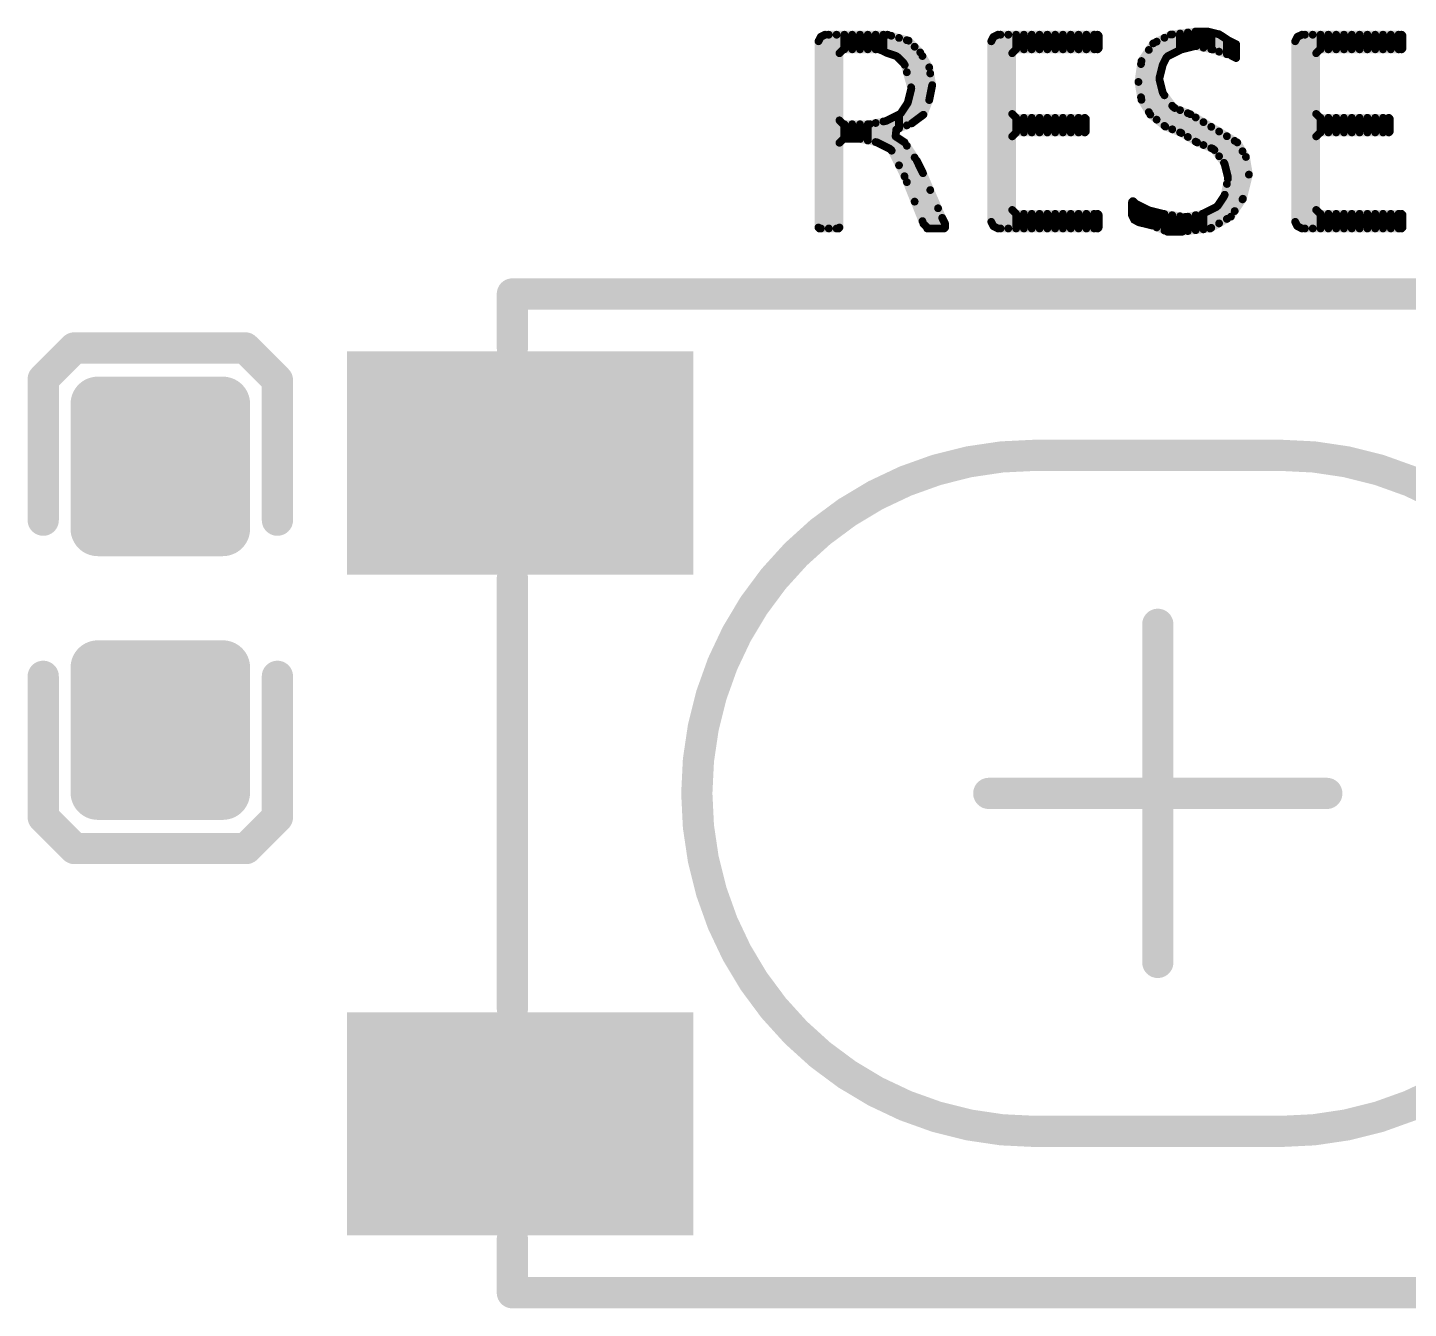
# Model space of a CAD drawing. Extents: x 18.8 to 58.3, y 22.4 to 94.7.
# Drawn here: x 29.423 to 33.915, y 36.499 to 40.666 of the extents above; entities that cross this region are included whole.
import ezdxf

# ---------------------------------------------------------------- set-up
doc = ezdxf.new("R2010")
doc.units = 0
doc.header["$MEASUREMENT"] = 0
doc.layers.get('0').update_dxf_attribs({"linetype": 'CONTINUOUS'})
doc.layers.add('SILKTOP_PHO', color=251, linetype='CONTINUOUS')
doc.layers.add('SOLDERTOP_PHO', color=7, linetype='CONTINUOUS')

# ---------------------------------------------------------------- blocks, each defined once
blk = doc.blocks.new('ROUND_1')
at = {"const_width": 0.0127}
blk.add_lwpolyline([(-0.00635, 0, 1), (0.00635, 0, 1)], format="xyb", close=True, dxfattribs=at)
blk = doc.blocks.new('ROUND_33')
at = {"const_width": 0.0508}
blk.add_lwpolyline([(-0.0254, 0, 1), (0.0254, 0, 1)], format="xyb", close=True, dxfattribs=at)
blk = doc.blocks.new('RECTANGLE_239')
blk.add_solid([(0.563118, 0.363092), (0.563118, -0.363092), (-0.563118, 0.363092), (-0.563118, -0.363092)])
blk = doc.blocks.new('ROUND_158')
at = {"const_width": 0.0889}
blk.add_lwpolyline([(-0.04445, 0, 1), (0.04445, 0, 1)], format="xyb", close=True, dxfattribs=at)

msp = doc.modelspace()

# ---------------------------------------------------------------- linework, layer by layer
at = {"layer": 'SILKTOP_PHO'}
for points, const_width in [([(33.222946, 40.653462), (33.142428, 40.643556)], 0.0254), ([(33.1724, 40.593264), (33.1724, 40.647112)], 0.0254), ([(33.1978, 40.600376), (33.1978, 40.650414)], 0.0254), ([(33.262062, 40.653462), (33.222946, 40.653462)], 0.0254), ([(33.2232, 40.605964), (33.2232, 40.653462)], 0.0254), ([(33.2486, 40.600884), (33.2486, 40.653462)], 0.0254), ([(33.300162, 40.644064), (33.262062, 40.653462)], 0.0254), ([(33.274, 40.595804), (33.274, 40.650668)], 0.0254), ([(32.003238, 40.635936), (31.995872, 40.621712)], 0.0254), ([(31.995872, 40.621712), (31.995872, 40.015668)], 0.0254), ([(32.017462, 40.643048), (32.003238, 40.635936)], 0.0254), ([(32.004, 40.01262), (32.004, 40.636444)], 0.0254), ([(32.220916, 40.643048), (32.017462, 40.643048)], 0.0254), ([(32.0294, 40.01262), (32.0294, 40.643048)], 0.0254), ([(32.0548, 40.01262), (32.0548, 40.643048)], 0.0254), ([(32.0802, 40.59555), (32.0802, 40.643048)], 0.0254), ([(32.1056, 40.59555), (32.1056, 40.643048)], 0.0254), ([(32.131, 40.59555), (32.131, 40.643048)], 0.0254), ([(32.1564, 40.59555), (32.1564, 40.643048)], 0.0254), ([(32.1818, 40.59555), (32.1818, 40.643048)], 0.0254), ([(32.2072, 40.5892), (32.2072, 40.643048)], 0.0254), ([(32.288988, 40.623744), (32.220916, 40.643048)], 0.0254), ([(32.2326, 40.57904), (32.2326, 40.639746)], 0.0254), ([(32.258, 40.565578), (32.258, 40.632634)], 0.0254), ([(32.2834, 40.520874), (32.2834, 40.625268)], 0.0254), ([(32.327088, 40.58539), (32.288988, 40.623744)], 0.0254), ([(32.3088, 40.361616), (32.3088, 40.603932)], 0.0254), ([(32.56534, 40.635936), (32.558228, 40.621712)], 0.0254), ([(32.558228, 40.621712), (32.558228, 40.03421)], 0.0254), ([(32.5628, 40.024812), (32.5628, 40.630856)], 0.0254), ([(32.579564, 40.643048), (32.56534, 40.635936)], 0.0254), ([(32.90443, 40.643048), (32.579564, 40.643048)], 0.0254), ([(32.5882, 40.01262), (32.5882, 40.643048)], 0.0254), ([(32.6136, 40.01262), (32.6136, 40.643048)], 0.0254), ([(32.639, 40.59555), (32.639, 40.643048)], 0.0254), ([(32.6644, 40.59555), (32.6644, 40.643048)], 0.0254), ([(32.6898, 40.59555), (32.6898, 40.643048)], 0.0254), ([(32.7152, 40.59555), (32.7152, 40.643048)], 0.0254), ([(32.7406, 40.59555), (32.7406, 40.643048)], 0.0254), ([(32.766, 40.59555), (32.766, 40.643048)], 0.0254), ([(32.7914, 40.59555), (32.7914, 40.643048)], 0.0254), ([(32.8168, 40.59555), (32.8168, 40.643048)], 0.0254), ([(32.8422, 40.59555), (32.8422, 40.643048)], 0.0254), ([(32.8676, 40.59555), (32.8676, 40.643048)], 0.0254), ([(32.893, 40.59555), (32.893, 40.643048)], 0.0254), ([(32.907478, 40.640254), (32.90443, 40.643048)], 0.0254), ([(32.907478, 40.598598), (32.907478, 40.640254)], 0.0254), ([(33.085024, 40.614854), (33.046924, 40.55745)], 0.0254), ([(33.142428, 40.643556), (33.085024, 40.614854)], 0.0254), ([(33.0962, 40.366696), (33.0962, 40.620442)], 0.0254), ([(33.1216, 40.55618), (33.1216, 40.633142)], 0.0254), ([(33.147, 40.580564), (33.147, 40.644064)], 0.0254), ([(33.177226, 40.595296), (33.218882, 40.60571)], 0.0254), ([(33.218882, 40.60571), (33.22447, 40.60571)], 0.0254), ([(33.22447, 40.60571), (33.27654, 40.595296)], 0.0254), ([(33.2994, 40.58793), (33.2994, 40.644318)], 0.0254), ([(33.329626, 40.624506), (33.300162, 40.644064)], 0.0254), ([(33.3248, 40.579548), (33.3248, 40.627554)], 0.0254), ([(33.330896, 40.623744), (33.329626, 40.624506)], 0.0254), ([(33.351724, 40.61333), (33.330896, 40.623744)], 0.0254), ([(33.3502, 40.569388), (33.3502, 40.614092)], 0.0254), ([(33.355026, 40.61206), (33.351724, 40.61333)], 0.0254), ([(33.355026, 40.567356), (33.355026, 40.61206)], 0.0254), ([(33.554162, 40.635936), (33.54705, 40.621712)], 0.0254), ([(33.54705, 40.621712), (33.54705, 40.03421)], 0.0254), ([(33.5534, 40.02151), (33.5534, 40.634412)], 0.0254), ([(33.56864, 40.643048), (33.554162, 40.635936)], 0.0254), ([(33.893506, 40.643048), (33.56864, 40.643048)], 0.0254), ([(33.5788, 40.01262), (33.5788, 40.643048)], 0.0254), ([(33.6042, 40.01262), (33.6042, 40.643048)], 0.0254), ([(33.6296, 40.59555), (33.6296, 40.643048)], 0.0254), ([(33.655, 40.59555), (33.655, 40.643048)], 0.0254), ([(33.6804, 40.59555), (33.6804, 40.643048)], 0.0254), ([(33.7058, 40.59555), (33.7058, 40.643048)], 0.0254), ([(33.7312, 40.59555), (33.7312, 40.643048)], 0.0254), ([(33.7566, 40.59555), (33.7566, 40.643048)], 0.0254), ([(33.782, 40.59555), (33.782, 40.643048)], 0.0254), ([(33.8074, 40.59555), (33.8074, 40.643048)], 0.0254), ([(33.8328, 40.59555), (33.8328, 40.643048)], 0.0254), ([(33.8582, 40.59555), (33.8582, 40.643048)], 0.0254), ([(33.8836, 40.59555), (33.8836, 40.643048)], 0.0254), ([(33.8963, 40.640254), (33.893506, 40.643048)], 0.0254), ([(33.8963, 40.598598), (33.8963, 40.640254)], 0.0254), ([(32.064198, 40.58285), (32.076898, 40.59555)], 0.0254), ([(32.064198, 40.36441), (32.064198, 40.58285)], 0.0254), ([(32.076898, 40.59555), (32.191452, 40.59555)], 0.0254), ([(32.191452, 40.59555), (32.19704, 40.59428)], 0.0254), ([(32.19704, 40.59428), (32.217106, 40.584374)], 0.0254), ([(32.217106, 40.584374), (32.247586, 40.574214)], 0.0254), ([(32.247586, 40.574214), (32.252412, 40.571166)], 0.0254), ([(32.252412, 40.571166), (32.27324, 40.550338)], 0.0254), ([(32.356298, 40.536876), (32.327088, 40.58539)], 0.0254), ([(32.3342, 40.380666), (32.3342, 40.573706)], 0.0254), ([(32.6263, 40.58285), (32.639, 40.59555)], 0.0254), ([(32.6263, 40.385238), (32.6263, 40.58285)], 0.0254), ([(32.639, 40.59555), (32.90443, 40.59555)], 0.0254), ([(32.90443, 40.59555), (32.907478, 40.598598)], 0.0254), ([(33.046924, 40.55745), (33.037018, 40.489378)], 0.0254), ([(33.0708, 40.391334), (33.0708, 40.593518)], 0.0254), ([(33.117028, 40.547036), (33.127442, 40.567864)], 0.0254), ([(33.127442, 40.567864), (33.13303, 40.573452)], 0.0254), ([(33.13303, 40.573452), (33.174686, 40.59428)], 0.0254), ([(33.174686, 40.59428), (33.177226, 40.595296)], 0.0254), ([(33.27654, 40.595296), (33.278064, 40.595042)], 0.0254), ([(33.278064, 40.595042), (33.340548, 40.574214)], 0.0254), ([(33.340548, 40.574214), (33.342326, 40.573452)], 0.0254), ([(33.342326, 40.573452), (33.354772, 40.567102)], 0.0254), ([(33.354772, 40.567102), (33.355026, 40.567356)], 0.0254), ([(33.615376, 40.58285), (33.628076, 40.59555)], 0.0254), ([(33.615376, 40.385238), (33.615376, 40.58285)], 0.0254), ([(33.628076, 40.59555), (33.893506, 40.59555)], 0.0254), ([(33.893506, 40.59555), (33.8963, 40.598598)], 0.0254), ([(32.27324, 40.550338), (32.276542, 40.54475)], 0.0254), ([(32.276542, 40.54475), (32.29737, 40.471852)], 0.0254), ([(32.36595, 40.478964), (32.356298, 40.536876)], 0.0254), ([(32.3596, 40.447468), (32.3596, 40.517064)], 0.0254), ([(33.0454, 40.439594), (33.0454, 40.547544)], 0.0254), ([(33.105598, 40.50284), (33.116012, 40.544496)], 0.0254), ([(33.116012, 40.544496), (33.117028, 40.547036)], 0.0254), ([(32.29737, 40.471852), (32.297878, 40.46855)], 0.0254), ([(32.297878, 40.46855), (32.29737, 40.465248)], 0.0254), ([(32.356298, 40.43045), (32.36595, 40.478964)], 0.0254), ([(33.037018, 40.489378), (33.046924, 40.431212)], 0.0254), ([(33.105598, 40.49649), (33.105598, 40.50284)], 0.0254), ([(33.116012, 40.454834), (33.105598, 40.49649)], 0.0254), ([(32.286956, 40.423846), (32.285432, 40.419782)], 0.0254), ([(32.29737, 40.465248), (32.286956, 40.423846)], 0.0254), ([(32.337248, 40.382698), (32.356298, 40.43045)], 0.0254), ([(33.046924, 40.431212), (33.075626, 40.383206)], 0.0254), ([(33.118298, 40.450516), (33.116012, 40.454834)], 0.0254), ([(33.14954, 40.40886), (33.118298, 40.450516)], 0.0254), ([(33.1216, 40.346376), (33.1216, 40.445944)], 0.0254), ([(32.259524, 40.384222), (32.217868, 40.363394)], 0.0254), ([(32.258, 40.337994), (32.258, 40.38346)], 0.0254), ([(32.264604, 40.38854), (32.259524, 40.384222)], 0.0254), ([(32.285432, 40.419782), (32.264604, 40.38854)], 0.0254), ([(32.2834, 40.348154), (32.2834, 40.416988)], 0.0254), ([(32.299656, 40.354758), (32.337248, 40.382698)], 0.0254), ([(32.639, 40.372538), (32.6263, 40.385238)], 0.0254), ([(33.075626, 40.383206), (33.124394, 40.34409)], 0.0254), ([(33.147, 40.3352), (33.147, 40.411908)], 0.0254), ([(33.154874, 40.404542), (33.14954, 40.40886)], 0.0254), ([(33.205928, 40.384222), (33.154874, 40.404542)], 0.0254), ([(33.1724, 40.32504), (33.1724, 40.397684)], 0.0254), ([(33.1978, 40.310308), (33.1978, 40.387524)], 0.0254), ([(33.358582, 40.292528), (33.205928, 40.384222)], 0.0254), ([(33.628076, 40.372538), (33.615376, 40.385238)], 0.0254), ([(32.076898, 40.35171), (32.064198, 40.36441)], 0.0254), ([(32.16021, 40.35171), (32.076898, 40.35171)], 0.0254), ([(32.0802, 40.304212), (32.0802, 40.35171)], 0.0254), ([(32.1056, 40.304212), (32.1056, 40.35171)], 0.0254), ([(32.131, 40.303958), (32.131, 40.35171)], 0.0254), ([(32.1564, 40.298878), (32.1564, 40.35171)], 0.0254), ([(32.16275, 40.351964), (32.16021, 40.35171)], 0.0254), ([(32.21482, 40.362378), (32.16275, 40.351964)], 0.0254), ([(32.1818, 40.293798), (32.1818, 40.355774)], 0.0254), ([(32.2072, 40.282114), (32.2072, 40.360854)], 0.0254), ([(32.217868, 40.363394), (32.21482, 40.362378)], 0.0254), ([(32.2326, 40.268144), (32.2326, 40.37076)], 0.0254), ([(32.246824, 40.312086), (32.24911, 40.334438)], 0.0254), ([(32.24911, 40.334438), (32.299656, 40.354758)], 0.0254), ([(32.862774, 40.372538), (32.639, 40.372538)], 0.0254), ([(32.639, 40.32504), (32.639, 40.372538)], 0.0254), ([(32.6644, 40.32504), (32.6644, 40.372538)], 0.0254), ([(32.6898, 40.32504), (32.6898, 40.372538)], 0.0254), ([(32.7152, 40.32504), (32.7152, 40.372538)], 0.0254), ([(32.7406, 40.32504), (32.7406, 40.372538)], 0.0254), ([(32.766, 40.32504), (32.766, 40.372538)], 0.0254), ([(32.7914, 40.32504), (32.7914, 40.372538)], 0.0254), ([(32.8168, 40.32504), (32.8168, 40.372538)], 0.0254), ([(32.8422, 40.32504), (32.8422, 40.372538)], 0.0254), ([(32.865822, 40.36949), (32.862774, 40.372538)], 0.0254), ([(32.865822, 40.328088), (32.865822, 40.36949)], 0.0254), ([(33.124394, 40.34409), (33.174686, 40.324024)], 0.0254), ([(33.2232, 40.295068), (33.2232, 40.373808)], 0.0254), ([(33.2486, 40.284146), (33.2486, 40.358568)], 0.0254), ([(33.274, 40.273986), (33.274, 40.343328)], 0.0254), ([(33.85185, 40.372538), (33.628076, 40.372538)], 0.0254), ([(33.6296, 40.32504), (33.6296, 40.372538)], 0.0254), ([(33.655, 40.32504), (33.655, 40.372538)], 0.0254), ([(33.6804, 40.32504), (33.6804, 40.372538)], 0.0254), ([(33.7058, 40.32504), (33.7058, 40.372538)], 0.0254), ([(33.7312, 40.32504), (33.7312, 40.372538)], 0.0254), ([(33.7566, 40.32504), (33.7566, 40.372538)], 0.0254), ([(33.782, 40.32504), (33.782, 40.372538)], 0.0254), ([(33.8074, 40.32504), (33.8074, 40.372538)], 0.0254), ([(33.8328, 40.32504), (33.8328, 40.372538)], 0.0254), ([(33.854644, 40.36949), (33.85185, 40.372538)], 0.0254), ([(33.854644, 40.328088), (33.854644, 40.36949)], 0.0254), ([(32.064198, 40.291512), (32.076898, 40.304212)], 0.0254), ([(32.064198, 40.015668), (32.064198, 40.291512)], 0.0254), ([(32.076898, 40.304212), (32.128968, 40.304212)], 0.0254), ([(32.128968, 40.304212), (32.131508, 40.303958)], 0.0254), ([(32.131508, 40.303958), (32.183578, 40.293544)], 0.0254), ([(32.183578, 40.293544), (32.186626, 40.292528)], 0.0254), ([(32.186626, 40.292528), (32.228282, 40.2717)], 0.0254), ([(32.276034, 40.292782), (32.246824, 40.312086)], 0.0254), ([(32.258, 40.218106), (32.258, 40.30472)], 0.0254), ([(32.315912, 40.233092), (32.276034, 40.292782)], 0.0254), ([(32.6263, 40.31234), (32.639, 40.32504)], 0.0254), ([(32.6263, 40.072818), (32.6263, 40.31234)], 0.0254), ([(32.639, 40.32504), (32.862774, 40.32504)], 0.0254), ([(32.862774, 40.32504), (32.865822, 40.328088)], 0.0254), ([(33.174686, 40.324024), (33.176464, 40.323262)], 0.0254), ([(33.176464, 40.323262), (33.227772, 40.292528)], 0.0254), ([(33.227772, 40.292528), (33.278826, 40.271954)], 0.0254), ([(33.2994, 40.24757), (33.2994, 40.328088)], 0.0254), ([(33.3248, 40.19296), (33.3248, 40.312848)], 0.0254), ([(33.3502, 40.069262), (33.3502, 40.297608)], 0.0254), ([(33.386776, 40.245284), (33.358582, 40.292528)], 0.0254), ([(33.615376, 40.31234), (33.628076, 40.32504)], 0.0254), ([(33.615376, 40.072818), (33.615376, 40.31234)], 0.0254), ([(33.628076, 40.32504), (33.85185, 40.32504)], 0.0254), ([(33.85185, 40.32504), (33.854644, 40.328088)], 0.0254), ([(32.228282, 40.2717), (32.234124, 40.265858)], 0.0254), ([(32.234124, 40.265858), (32.27578, 40.182546)], 0.0254), ([(32.2834, 40.163496), (32.2834, 40.281606)], 0.0254), ([(32.3088, 40.099996), (32.3088, 40.243506)], 0.0254), ([(33.278826, 40.271954), (33.28416, 40.26789)], 0.0254), ([(33.28416, 40.26789), (33.315402, 40.226234)], 0.0254), ([(33.3756, 40.107362), (33.3756, 40.26408)], 0.0254), ([(33.396428, 40.18788), (33.386776, 40.245284)], 0.0254), ([(32.335978, 40.192452), (32.315912, 40.233092)], 0.0254), ([(33.315402, 40.226234), (33.317688, 40.221662)], 0.0254), ([(33.317688, 40.221662), (33.328102, 40.180006)], 0.0254), ([(32.27578, 40.182546), (32.276034, 40.181784)], 0.0254), ([(32.276034, 40.181784), (32.337502, 40.02786)], 0.0254), ([(32.3342, 40.036496), (32.3342, 40.196262)], 0.0254), ([(32.398462, 40.047164), (32.335978, 40.192452)], 0.0254), ([(33.328102, 40.174418), (33.317688, 40.122348)], 0.0254), ([(33.3248, 40.043608), (33.3248, 40.1574)], 0.0254), ([(33.328102, 40.180006), (33.328102, 40.174418)], 0.0254), ([(33.37687, 40.109394), (33.396428, 40.18788)], 0.0254), ([(32.3596, 40.01262), (32.3596, 40.137588)], 0.0254), ([(33.31591, 40.117776), (33.295082, 40.086534)], 0.0254), ([(33.317688, 40.122348), (33.31591, 40.117776)], 0.0254), ([(33.338008, 40.051228), (33.37687, 40.109394)], 0.0254), ([(32.385, 40.01262), (32.385, 40.078406)], 0.0254), ([(32.639, 40.060118), (32.6263, 40.072818)], 0.0254), ([(33.018984, 40.101774), (33.01619, 40.098726)], 0.0254), ([(33.01619, 40.098726), (33.01619, 40.055038)], 0.0254), ([(33.025588, 40.09517), (33.018984, 40.101774)], 0.0254), ([(33.02, 40.047418), (33.02, 40.100758)], 0.0254), ([(33.02889, 40.09263), (33.025588, 40.09517)], 0.0254), ([(33.070546, 40.071802), (33.02889, 40.09263)], 0.0254), ([(33.0454, 40.031162), (33.0454, 40.084502)], 0.0254), ([(33.07334, 40.07104), (33.070546, 40.071802)], 0.0254), ([(33.0708, 40.024812), (33.0708, 40.071802)], 0.0254), ([(33.114996, 40.060626), (33.07334, 40.07104)], 0.0254), ([(33.0962, 40.016176), (33.0962, 40.065198)], 0.0254), ([(33.290256, 40.082216), (33.2486, 40.061388)], 0.0254), ([(33.274, 40.014652), (33.274, 40.074342)], 0.0254), ([(33.295082, 40.086534), (33.290256, 40.082216)], 0.0254), ([(33.2994, 40.02913), (33.2994, 40.093138)], 0.0254), ([(33.628076, 40.060118), (33.615376, 40.072818)], 0.0254), ([(32.337502, 40.02786), (32.346138, 40.019478)], 0.0254), ([(32.346138, 40.019478), (32.349694, 40.01262)], 0.0254), ([(32.398716, 40.046402), (32.398462, 40.047164)], 0.0254), ([(32.40786, 40.028114), (32.398716, 40.046402)], 0.0254), ([(32.40786, 40.015668), (32.40786, 40.028114)], 0.0254), ([(32.558228, 40.03421), (32.56534, 40.019986)], 0.0254), ([(32.56534, 40.019986), (32.579564, 40.01262)], 0.0254), ([(32.90443, 40.060118), (32.639, 40.060118)], 0.0254), ([(32.639, 40.01262), (32.639, 40.060118)], 0.0254), ([(32.6644, 40.01262), (32.6644, 40.060118)], 0.0254), ([(32.6898, 40.01262), (32.6898, 40.060118)], 0.0254), ([(32.7152, 40.01262), (32.7152, 40.060118)], 0.0254), ([(32.7406, 40.01262), (32.7406, 40.060118)], 0.0254), ([(32.766, 40.01262), (32.766, 40.060118)], 0.0254), ([(32.7914, 40.01262), (32.7914, 40.060118)], 0.0254), ([(32.8168, 40.01262), (32.8168, 40.060118)], 0.0254), ([(32.8422, 40.01262), (32.8422, 40.060118)], 0.0254), ([(32.8676, 40.01262), (32.8676, 40.060118)], 0.0254), ([(32.893, 40.01262), (32.893, 40.060118)], 0.0254), ([(32.907478, 40.057324), (32.90443, 40.060118)], 0.0254), ([(32.907478, 40.015668), (32.907478, 40.057324)], 0.0254), ([(33.01619, 40.055038), (33.023302, 40.040814)], 0.0254), ([(33.023302, 40.040814), (33.03905, 40.032686)], 0.0254), ([(33.03905, 40.032686), (33.079436, 40.02278)], 0.0254), ([(33.079436, 40.02278), (33.08096, 40.022272)], 0.0254), ([(33.08096, 40.022272), (33.130744, 40.002206)], 0.0254), ([(33.116266, 40.060372), (33.114996, 40.060626)], 0.0254), ([(33.18891, 40.049958), (33.116266, 40.060372)], 0.0254), ([(33.1216, 40.006016), (33.1216, 40.05961)], 0.0254), ([(33.147, 40.002206), (33.147, 40.0558)], 0.0254), ([(33.1724, 40.002206), (33.1724, 40.052244)], 0.0254), ([(33.193228, 40.049958), (33.18891, 40.049958)], 0.0254), ([(33.245298, 40.060372), (33.193228, 40.049958)], 0.0254), ([(33.1978, 40.004238), (33.1978, 40.050974)], 0.0254), ([(33.2232, 40.007032), (33.2232, 40.056054)], 0.0254), ([(33.2486, 40.061388), (33.245298, 40.060372)], 0.0254), ([(33.2486, 40.009826), (33.2486, 40.061642)], 0.0254), ([(33.27019, 40.012366), (33.338008, 40.051228)], 0.0254), ([(33.54705, 40.03421), (33.554162, 40.019986)], 0.0254), ([(33.554162, 40.019986), (33.56864, 40.01262)], 0.0254), ([(33.893506, 40.060118), (33.628076, 40.060118)], 0.0254), ([(33.6296, 40.01262), (33.6296, 40.060118)], 0.0254), ([(33.655, 40.01262), (33.655, 40.060118)], 0.0254), ([(33.6804, 40.01262), (33.6804, 40.060118)], 0.0254), ([(33.7058, 40.01262), (33.7058, 40.060118)], 0.0254), ([(33.7312, 40.01262), (33.7312, 40.060118)], 0.0254), ([(33.7566, 40.01262), (33.7566, 40.060118)], 0.0254), ([(33.782, 40.01262), (33.782, 40.060118)], 0.0254), ([(33.8074, 40.01262), (33.8074, 40.060118)], 0.0254), ([(33.8328, 40.01262), (33.8328, 40.060118)], 0.0254), ([(33.8582, 40.01262), (33.8582, 40.060118)], 0.0254), ([(33.8836, 40.01262), (33.8836, 40.060118)], 0.0254), ([(33.8963, 40.057324), (33.893506, 40.060118)], 0.0254), ([(33.8963, 40.015668), (33.8963, 40.057324)], 0.0254), ([(31.995872, 40.015668), (31.99892, 40.01262)], 0.0254), ([(31.99892, 40.01262), (32.061404, 40.01262)], 0.0254), ([(32.061404, 40.01262), (32.064198, 40.015668)], 0.0254), ([(32.349694, 40.01262), (32.404812, 40.01262)], 0.0254), ([(32.404812, 40.01262), (32.40786, 40.015668)], 0.0254), ([(32.579564, 40.01262), (32.90443, 40.01262)], 0.0254), ([(32.90443, 40.01262), (32.907478, 40.015668)], 0.0254), ([(33.130744, 40.002206), (33.179766, 40.002206)], 0.0254), ([(33.179766, 40.002206), (33.27019, 40.012366)], 0.0254), ([(33.56864, 40.01262), (33.893506, 40.01262)], 0.0254), ([(33.893506, 40.01262), (33.8963, 40.015668)], 0.0254), ([(35.200082, 39.799514), (30.999938, 39.799514)], 0.1016), ([(30.999938, 39.624508), (30.999938, 39.799514)], 0.1016), ([(29.473398, 39.5224), (29.574744, 39.624)], 0.1016), ([(29.574744, 39.624), (30.130496, 39.624)], 0.1016), ([(30.130496, 39.624), (30.235398, 39.519098)], 0.1016), ([(29.473398, 39.063422), (29.473398, 39.5224)], 0.1016), ([(30.235398, 39.519098), (30.235398, 39.063422)], 0.1016), ([(32.69996, 39.274496), (33.50006, 39.274496)], 0.1016), ([(30.999938, 38.874446), (30.999938, 37.474398)], 0.1016), ([(33.10001, 37.624512), (33.10001, 38.724586)], 0.1016), ([(29.473398, 38.555422), (29.473398, 38.096698)], 0.1016), ([(30.235398, 38.096698), (30.235398, 38.555422)], 0.1016), ([(33.64992, 38.174422), (32.5501, 38.174422)], 0.1016), ([(29.473398, 38.096698), (29.574998, 37.995098)], 0.1016), ([(30.133798, 37.995098), (30.235398, 38.096698)], 0.1016), ([(29.574998, 37.995098), (30.133798, 37.995098)], 0.1016), ([(33.50006, 37.074602), (32.69996, 37.074602)], 0.1016), ([(30.999938, 36.549584), (30.999938, 36.72459)], 0.1016), ([(30.999938, 36.549584), (35.200082, 36.549584)], 0.1016)]:
    msp.add_lwpolyline(points, dxfattribs=dict(at, const_width=const_width))
at = {"layer": 'SILKTOP_PHO', "const_width": 0.1016}
for points in [[(32.69996, 39.274496, 1), (32.69996, 37.074602)], [(33.50006, 37.074602, 1), (33.50006, 39.274496)]]:
    msp.add_lwpolyline(points, format="xyb", dxfattribs=at)
at = {"layer": 'SOLDERTOP_PHO', "const_width": 0.1778}
for points in [[(29.651198, 39.035228), (29.651198, 39.441628)], [(29.651198, 39.441628), (30.057598, 39.441628)], [(29.6672, 39.035228), (29.6672, 39.441628)], [(29.845, 39.035228), (29.845, 39.441628)], [(30.0228, 39.035228), (30.0228, 39.441628)], [(30.057598, 39.441628), (30.057598, 39.035228)], [(29.651198, 39.2684), (30.057598, 39.2684)], [(29.651198, 39.0906), (30.057598, 39.0906)], [(30.057598, 39.035228), (29.651198, 39.035228)], [(29.651198, 38.177216), (29.651198, 38.583616)], [(29.651198, 38.583616), (30.057598, 38.583616)], [(29.651198, 38.5572), (30.057598, 38.5572)], [(29.6672, 38.177216), (29.6672, 38.583616)], [(29.845, 38.177216), (29.845, 38.583616)], [(30.0228, 38.177216), (30.0228, 38.583616)], [(30.057598, 38.583616), (30.057598, 38.177216)], [(29.651198, 38.3794), (30.057598, 38.3794)], [(29.651198, 38.2016), (30.057598, 38.2016)], [(30.057598, 38.177216), (29.651198, 38.177216)]]:
    msp.add_lwpolyline(points, dxfattribs=at)

# ---------------------------------------------------------------- block references
at = {"layer": 'SILKTOP_PHO'}
for name, p in [('ROUND_1', (33.1724, 40.647112)), ('ROUND_1', (33.1978, 40.650414)), ('ROUND_1', (33.222946, 40.653462)), ('ROUND_1', (33.2232, 40.653462)), ('ROUND_1', (33.2486, 40.653462)), ('ROUND_1', (33.262062, 40.653462)), ('ROUND_1', (33.274, 40.650668)), ('ROUND_1', (31.995872, 40.621712)), ('ROUND_1', (32.003238, 40.635936)), ('ROUND_1', (32.004, 40.636444)), ('ROUND_1', (32.017462, 40.643048)), ('ROUND_1', (32.0294, 40.643048)), ('ROUND_1', (32.0548, 40.643048)), ('ROUND_1', (32.0802, 40.643048)), ('ROUND_1', (32.1056, 40.643048)), ('ROUND_1', (32.131, 40.643048)), ('ROUND_1', (32.1564, 40.643048)), ('ROUND_1', (32.1818, 40.643048)), ('ROUND_1', (32.2072, 40.643048)), ('ROUND_1', (32.220916, 40.643048)), ('ROUND_1', (32.2326, 40.639746)), ('ROUND_1', (32.258, 40.632634)), ('ROUND_1', (32.2834, 40.625268)), ('ROUND_1', (32.288988, 40.623744)), ('ROUND_1', (32.3088, 40.603932)), ('ROUND_1', (32.558228, 40.621712)), ('ROUND_1', (32.5628, 40.630856)), ('ROUND_1', (32.56534, 40.635936)), ('ROUND_1', (32.579564, 40.643048)), ('ROUND_1', (32.5882, 40.643048)), ('ROUND_1', (32.6136, 40.643048)), ('ROUND_1', (32.639, 40.643048)), ('ROUND_1', (32.6644, 40.643048)), ('ROUND_1', (32.6898, 40.643048)), ('ROUND_1', (32.7152, 40.643048)), ('ROUND_1', (32.7406, 40.643048)), ('ROUND_1', (32.766, 40.643048)), ('ROUND_1', (32.7914, 40.643048)), ('ROUND_1', (32.8168, 40.643048)), ('ROUND_1', (32.8422, 40.643048)), ('ROUND_1', (32.8676, 40.643048)), ('ROUND_1', (32.893, 40.643048)), ('ROUND_1', (32.90443, 40.643048)), ('ROUND_1', (32.907478, 40.640254)), ('ROUND_1', (32.907478, 40.640254)), ('ROUND_1', (33.085024, 40.614854)), ('ROUND_1', (33.0962, 40.620442)), ('ROUND_1', (33.1216, 40.633142)), ('ROUND_1', (33.142428, 40.643556)), ('ROUND_1', (33.147, 40.644064)), ('ROUND_1', (33.218882, 40.60571)), ('ROUND_1', (33.2232, 40.605964)), ('ROUND_1', (33.22447, 40.60571)), ('ROUND_1', (33.2994, 40.644318)), ('ROUND_1', (33.300162, 40.644064)), ('ROUND_1', (33.3248, 40.627554)), ('ROUND_1', (33.329626, 40.624506)), ('ROUND_1', (33.330896, 40.623744)), ('ROUND_1', (33.3502, 40.614092)), ('ROUND_1', (33.351724, 40.61333)), ('ROUND_1', (33.355026, 40.61206)), ('ROUND_1', (33.54705, 40.621712)), ('ROUND_1', (33.5534, 40.634412)), ('ROUND_1', (33.554162, 40.635936)), ('ROUND_1', (33.56864, 40.643048)), ('ROUND_1', (33.5788, 40.643048)), ('ROUND_1', (33.6042, 40.643048)), ('ROUND_1', (33.6296, 40.643048)), ('ROUND_1', (33.655, 40.643048)), ('ROUND_1', (33.6804, 40.643048)), ('ROUND_1', (33.7058, 40.643048)), ('ROUND_1', (33.7312, 40.643048)), ('ROUND_1', (33.7566, 40.643048)), ('ROUND_1', (33.782, 40.643048)), ('ROUND_1', (33.8074, 40.643048)), ('ROUND_1', (33.8328, 40.643048)), ('ROUND_1', (33.8582, 40.643048)), ('ROUND_1', (33.8836, 40.643048)), ('ROUND_1', (33.893506, 40.643048)), ('ROUND_1', (33.8963, 40.640254)), ('ROUND_1', (33.8963, 40.640254)), ('ROUND_1', (32.064198, 40.58285)), ('ROUND_1', (32.076898, 40.59555)), ('ROUND_1', (32.0802, 40.59555)), ('ROUND_1', (32.1056, 40.59555)), ('ROUND_1', (32.131, 40.59555)), ('ROUND_1', (32.1564, 40.59555)), ('ROUND_1', (32.1818, 40.59555)), ('ROUND_1', (32.191452, 40.59555)), ('ROUND_1', (32.19704, 40.59428)), ('ROUND_1', (32.2072, 40.5892)), ('ROUND_1', (32.217106, 40.584374)), ('ROUND_1', (32.2326, 40.57904)), ('ROUND_1', (32.247586, 40.574214)), ('ROUND_1', (32.252412, 40.571166)), ('ROUND_1', (32.258, 40.565578)), ('ROUND_1', (32.327088, 40.58539)), ('ROUND_1', (32.3342, 40.573706)), ('ROUND_1', (32.6263, 40.58285)), ('ROUND_1', (32.639, 40.59555)), ('ROUND_1', (32.639, 40.59555)), ('ROUND_1', (32.6644, 40.59555)), ('ROUND_1', (32.6898, 40.59555)), ('ROUND_1', (32.7152, 40.59555)), ('ROUND_1', (32.7406, 40.59555)), ('ROUND_1', (32.766, 40.59555)), ('ROUND_1', (32.7914, 40.59555)), ('ROUND_1', (32.8168, 40.59555)), ('ROUND_1', (32.8422, 40.59555)), ('ROUND_1', (32.8676, 40.59555)), ('ROUND_1', (32.893, 40.59555)), ('ROUND_1', (32.90443, 40.59555)), ('ROUND_1', (32.907478, 40.598598)), ('ROUND_1', (33.046924, 40.55745)), ('ROUND_1', (33.0708, 40.593518)), ('ROUND_1', (33.127442, 40.567864)), ('ROUND_1', (33.13303, 40.573452)), ('ROUND_1', (33.147, 40.580564)), ('ROUND_1', (33.1724, 40.593264)), ('ROUND_1', (33.174686, 40.59428)), ('ROUND_1', (33.177226, 40.595296)), ('ROUND_1', (33.1978, 40.600376)), ('ROUND_1', (33.2486, 40.600884)), ('ROUND_1', (33.274, 40.595804)), ('ROUND_1', (33.27654, 40.595296)), ('ROUND_1', (33.278064, 40.595042)), ('ROUND_1', (33.2994, 40.58793)), ('ROUND_1', (33.3248, 40.579548)), ('ROUND_1', (33.340548, 40.574214)), ('ROUND_1', (33.342326, 40.573452)), ('ROUND_1', (33.3502, 40.569388)), ('ROUND_1', (33.354772, 40.567102)), ('ROUND_1', (33.355026, 40.567356)), ('ROUND_1', (33.615376, 40.58285)), ('ROUND_1', (33.628076, 40.59555)), ('ROUND_1', (33.6296, 40.59555)), ('ROUND_1', (33.655, 40.59555)), ('ROUND_1', (33.6804, 40.59555)), ('ROUND_1', (33.7058, 40.59555)), ('ROUND_1', (33.7312, 40.59555)), ('ROUND_1', (33.7566, 40.59555)), ('ROUND_1', (33.782, 40.59555)), ('ROUND_1', (33.8074, 40.59555)), ('ROUND_1', (33.8328, 40.59555)), ('ROUND_1', (33.8582, 40.59555)), ('ROUND_1', (33.8836, 40.59555)), ('ROUND_1', (33.893506, 40.59555)), ('ROUND_1', (33.8963, 40.598598)), ('ROUND_1', (32.27324, 40.550338)), ('ROUND_1', (32.276542, 40.54475)), ('ROUND_1', (32.2834, 40.520874)), ('ROUND_1', (32.356298, 40.536876)), ('ROUND_1', (32.3596, 40.517064)), ('ROUND_1', (33.0454, 40.547544)), ('ROUND_1', (33.116012, 40.544496)), ('ROUND_1', (33.117028, 40.547036)), ('ROUND_1', (33.1216, 40.55618)), ('ROUND_1', (32.29737, 40.471852)), ('ROUND_1', (32.297878, 40.46855)), ('ROUND_1', (32.297878, 40.46855)), ('ROUND_1', (32.36595, 40.478964)), ('ROUND_1', (33.037018, 40.489378)), ('ROUND_1', (33.105598, 40.50284)), ('ROUND_1', (33.105598, 40.49649)), ('ROUND_1', (32.286956, 40.423846)), ('ROUND_1', (32.29737, 40.465248)), ('ROUND_1', (32.356298, 40.43045)), ('ROUND_1', (32.3596, 40.447468)), ('ROUND_1', (33.0454, 40.439594)), ('ROUND_1', (33.046924, 40.431212)), ('ROUND_1', (33.116012, 40.454834)), ('ROUND_1', (33.118298, 40.450516)), ('ROUND_1', (33.1216, 40.445944)), ('ROUND_1', (32.258, 40.38346)), ('ROUND_1', (32.259524, 40.384222)), ('ROUND_1', (32.264604, 40.38854)), ('ROUND_1', (32.2834, 40.416988)), ('ROUND_1', (32.285432, 40.419782)), ('ROUND_1', (32.3342, 40.380666)), ('ROUND_1', (32.337248, 40.382698)), ('ROUND_1', (32.6263, 40.385238)), ('ROUND_1', (33.0708, 40.391334)), ('ROUND_1', (33.075626, 40.383206)), ('ROUND_1', (33.147, 40.411908)), ('ROUND_1', (33.14954, 40.40886)), ('ROUND_1', (33.154874, 40.404542)), ('ROUND_1', (33.1724, 40.397684)), ('ROUND_1', (33.1978, 40.387524)), ('ROUND_1', (33.205928, 40.384222)), ('ROUND_1', (33.615376, 40.385238)), ('ROUND_1', (32.064198, 40.36441)), ('ROUND_1', (32.076898, 40.35171)), ('ROUND_1', (32.0802, 40.35171)), ('ROUND_1', (32.1056, 40.35171)), ('ROUND_1', (32.131, 40.35171)), ('ROUND_1', (32.1564, 40.35171)), ('ROUND_1', (32.16021, 40.35171)), ('ROUND_1', (32.16275, 40.351964)), ('ROUND_1', (32.1818, 40.355774)), ('ROUND_1', (32.2072, 40.360854)), ('ROUND_1', (32.21482, 40.362378)), ('ROUND_1', (32.217868, 40.363394)), ('ROUND_1', (32.2326, 40.37076)), ('ROUND_1', (32.24911, 40.334438)), ('ROUND_1', (32.258, 40.337994)), ('ROUND_1', (32.2834, 40.348154)), ('ROUND_1', (32.299656, 40.354758)), ('ROUND_1', (32.3088, 40.361616)), ('ROUND_1', (32.639, 40.372538)), ('ROUND_1', (32.639, 40.372538)), ('ROUND_1', (32.6644, 40.372538)), ('ROUND_1', (32.6898, 40.372538)), ('ROUND_1', (32.7152, 40.372538)), ('ROUND_1', (32.7406, 40.372538)), ('ROUND_1', (32.766, 40.372538)), ('ROUND_1', (32.7914, 40.372538)), ('ROUND_1', (32.8168, 40.372538)), ('ROUND_1', (32.8422, 40.372538)), ('ROUND_1', (32.862774, 40.372538)), ('ROUND_1', (32.865822, 40.36949)), ('ROUND_1', (33.0962, 40.366696)), ('ROUND_1', (33.1216, 40.346376)), ('ROUND_1', (33.124394, 40.34409)), ('ROUND_1', (33.147, 40.3352)), ('ROUND_1', (33.2232, 40.373808)), ('ROUND_1', (33.2486, 40.358568)), ('ROUND_1', (33.274, 40.343328)), ('ROUND_1', (33.628076, 40.372538)), ('ROUND_1', (33.6296, 40.372538)), ('ROUND_1', (33.655, 40.372538)), ('ROUND_1', (33.6804, 40.372538)), ('ROUND_1', (33.7058, 40.372538)), ('ROUND_1', (33.7312, 40.372538)), ('ROUND_1', (33.7566, 40.372538)), ('ROUND_1', (33.782, 40.372538)), ('ROUND_1', (33.8074, 40.372538)), ('ROUND_1', (33.8328, 40.372538)), ('ROUND_1', (33.85185, 40.372538)), ('ROUND_1', (33.854644, 40.36949)), ('ROUND_1', (32.064198, 40.291512)), ('ROUND_1', (32.076898, 40.304212)), ('ROUND_1', (32.0802, 40.304212)), ('ROUND_1', (32.1056, 40.304212)), ('ROUND_1', (32.128968, 40.304212)), ('ROUND_1', (32.131, 40.303958)), ('ROUND_1', (32.131508, 40.303958)), ('ROUND_1', (32.1564, 40.298878)), ('ROUND_1', (32.1818, 40.293798)), ('ROUND_1', (32.183578, 40.293544)), ('ROUND_1', (32.186626, 40.292528)), ('ROUND_1', (32.246824, 40.312086)), ('ROUND_1', (32.258, 40.30472)), ('ROUND_1', (32.276034, 40.292782)), ('ROUND_1', (32.6263, 40.31234)), ('ROUND_1', (32.639, 40.32504)), ('ROUND_1', (32.639, 40.32504)), ('ROUND_1', (32.6644, 40.32504)), ('ROUND_1', (32.6898, 40.32504)), ('ROUND_1', (32.7152, 40.32504)), ('ROUND_1', (32.7406, 40.32504)), ('ROUND_1', (32.766, 40.32504)), ('ROUND_1', (32.7914, 40.32504)), ('ROUND_1', (32.8168, 40.32504)), ('ROUND_1', (32.8422, 40.32504)), ('ROUND_1', (32.862774, 40.32504)), ('ROUND_1', (32.865822, 40.328088)), ('ROUND_1', (33.1724, 40.32504)), ('ROUND_1', (33.174686, 40.324024)), ('ROUND_1', (33.176464, 40.323262)), ('ROUND_1', (33.1978, 40.310308)), ('ROUND_1', (33.2232, 40.295068)), ('ROUND_1', (33.227772, 40.292528)), ('ROUND_1', (33.2994, 40.328088)), ('ROUND_1', (33.3248, 40.312848)), ('ROUND_1', (33.3502, 40.297608)), ('ROUND_1', (33.358582, 40.292528)), ('ROUND_1', (33.615376, 40.31234)), ('ROUND_1', (33.628076, 40.32504)), ('ROUND_1', (33.6296, 40.32504)), ('ROUND_1', (33.655, 40.32504)), ('ROUND_1', (33.6804, 40.32504)), ('ROUND_1', (33.7058, 40.32504)), ('ROUND_1', (33.7312, 40.32504)), ('ROUND_1', (33.7566, 40.32504)), ('ROUND_1', (33.782, 40.32504)), ('ROUND_1', (33.8074, 40.32504)), ('ROUND_1', (33.8328, 40.32504)), ('ROUND_1', (33.85185, 40.32504)), ('ROUND_1', (33.854644, 40.328088)), ('ROUND_1', (32.2072, 40.282114)), ('ROUND_1', (32.228282, 40.2717)), ('ROUND_1', (32.2326, 40.268144)), ('ROUND_1', (32.234124, 40.265858)), ('ROUND_1', (32.2834, 40.281606)), ('ROUND_1', (32.3088, 40.243506)), ('ROUND_1', (33.2486, 40.284146)), ('ROUND_1', (33.274, 40.273986)), ('ROUND_1', (33.278826, 40.271954)), ('ROUND_1', (33.28416, 40.26789)), ('ROUND_1', (33.2994, 40.24757)), ('ROUND_1', (33.3756, 40.26408)), ('ROUND_1', (33.386776, 40.245284)), ('ROUND_1', (32.258, 40.218106)), ('ROUND_1', (32.315912, 40.233092)), ('ROUND_1', (33.315402, 40.226234)), ('ROUND_1', (33.317688, 40.221662)), ('ROUND_1', (32.27578, 40.182546)), ('ROUND_1', (32.276034, 40.181784)), ('ROUND_1', (32.2834, 40.163496)), ('ROUND_1', (32.3342, 40.196262)), ('ROUND_1', (32.335978, 40.192452)), ('ROUND_1', (33.3248, 40.19296)), ('ROUND_1', (33.3248, 40.1574)), ('ROUND_1', (33.328102, 40.180006)), ('ROUND_1', (33.328102, 40.174418)), ('ROUND_1', (33.396428, 40.18788)), ('ROUND_1', (33.396428, 40.18788)), ('ROUND_1', (32.3596, 40.137588)), ('ROUND_1', (33.31591, 40.117776)), ('ROUND_1', (33.317688, 40.122348)), ('ROUND_1', (33.37687, 40.109394)), ('ROUND_1', (32.3088, 40.099996)), ('ROUND_1', (32.385, 40.078406)), ('ROUND_1', (32.6263, 40.072818)), ('ROUND_1', (33.01619, 40.098726)), ('ROUND_1', (33.018984, 40.101774)), ('ROUND_1', (33.02, 40.100758)), ('ROUND_1', (33.025588, 40.09517)), ('ROUND_1', (33.02889, 40.09263)), ('ROUND_1', (33.0454, 40.084502)), ('ROUND_1', (33.070546, 40.071802)), ('ROUND_1', (33.0708, 40.071802)), ('ROUND_1', (33.07334, 40.07104)), ('ROUND_1', (33.0962, 40.065198)), ('ROUND_1', (33.274, 40.074342)), ('ROUND_1', (33.290256, 40.082216)), ('ROUND_1', (33.295082, 40.086534)), ('ROUND_1', (33.2994, 40.093138)), ('ROUND_1', (33.3502, 40.069262)), ('ROUND_1', (33.3756, 40.107362)), ('ROUND_1', (33.615376, 40.072818)), ('ROUND_1', (32.3342, 40.036496)), ('ROUND_1', (32.337502, 40.02786)), ('ROUND_1', (32.346138, 40.019478)), ('ROUND_1', (32.398462, 40.047164)), ('ROUND_1', (32.398716, 40.046402)), ('ROUND_1', (32.40786, 40.028114)), ('ROUND_1', (32.40786, 40.028114)), ('ROUND_1', (32.558228, 40.03421)), ('ROUND_1', (32.5628, 40.024812)), ('ROUND_1', (32.56534, 40.019986)), ('ROUND_1', (32.639, 40.060118)), ('ROUND_1', (32.639, 40.060118)), ('ROUND_1', (32.6644, 40.060118)), ('ROUND_1', (32.6898, 40.060118)), ('ROUND_1', (32.7152, 40.060118)), ('ROUND_1', (32.7406, 40.060118)), ('ROUND_1', (32.766, 40.060118)), ('ROUND_1', (32.7914, 40.060118)), ('ROUND_1', (32.8168, 40.060118)), ('ROUND_1', (32.8422, 40.060118)), ('ROUND_1', (32.8676, 40.060118)), ('ROUND_1', (32.893, 40.060118)), ('ROUND_1', (32.90443, 40.060118)), ('ROUND_1', (32.907478, 40.057324)), ('ROUND_1', (33.01619, 40.055038)), ('ROUND_1', (33.02, 40.047418)), ('ROUND_1', (33.023302, 40.040814)), ('ROUND_1', (33.03905, 40.032686)), ('ROUND_1', (33.0454, 40.031162)), ('ROUND_1', (33.0708, 40.024812)), ('ROUND_1', (33.079436, 40.02278)), ('ROUND_1', (33.08096, 40.022272)), ('ROUND_1', (33.114996, 40.060626)), ('ROUND_1', (33.116266, 40.060372)), ('ROUND_1', (33.1216, 40.05961)), ('ROUND_1', (33.147, 40.0558)), ('ROUND_1', (33.1724, 40.052244)), ('ROUND_1', (33.18891, 40.049958)), ('ROUND_1', (33.193228, 40.049958)), ('ROUND_1', (33.1978, 40.050974)), ('ROUND_1', (33.2232, 40.056054)), ('ROUND_1', (33.245298, 40.060372)), ('ROUND_1', (33.2486, 40.061642)), ('ROUND_1', (33.2486, 40.061388)), ('ROUND_1', (33.2994, 40.02913)), ('ROUND_1', (33.3248, 40.043608)), ('ROUND_1', (33.338008, 40.051228)), ('ROUND_1', (33.54705, 40.03421)), ('ROUND_1', (33.5534, 40.02151)), ('ROUND_1', (33.554162, 40.019986)), ('ROUND_1', (33.628076, 40.060118)), ('ROUND_1', (33.6296, 40.060118)), ('ROUND_1', (33.655, 40.060118)), ('ROUND_1', (33.6804, 40.060118)), ('ROUND_1', (33.7058, 40.060118)), ('ROUND_1', (33.7312, 40.060118)), ('ROUND_1', (33.7566, 40.060118)), ('ROUND_1', (33.782, 40.060118)), ('ROUND_1', (33.8074, 40.060118)), ('ROUND_1', (33.8328, 40.060118)), ('ROUND_1', (33.8582, 40.060118)), ('ROUND_1', (33.8836, 40.060118)), ('ROUND_1', (33.893506, 40.060118)), ('ROUND_1', (33.8963, 40.057324)), ('ROUND_1', (31.995872, 40.015668)), ('ROUND_1', (31.99892, 40.01262)), ('ROUND_1', (32.004, 40.01262)), ('ROUND_1', (32.0294, 40.01262)), ('ROUND_1', (32.0548, 40.01262)), ('ROUND_1', (32.061404, 40.01262)), ('ROUND_1', (32.064198, 40.015668)), ('ROUND_1', (32.349694, 40.01262)), ('ROUND_1', (32.3596, 40.01262)), ('ROUND_1', (32.385, 40.01262)), ('ROUND_1', (32.404812, 40.01262)), ('ROUND_1', (32.40786, 40.015668)), ('ROUND_1', (32.579564, 40.01262)), ('ROUND_1', (32.5882, 40.01262)), ('ROUND_1', (32.6136, 40.01262)), ('ROUND_1', (32.639, 40.01262)), ('ROUND_1', (32.6644, 40.01262)), ('ROUND_1', (32.6898, 40.01262)), ('ROUND_1', (32.7152, 40.01262)), ('ROUND_1', (32.7406, 40.01262)), ('ROUND_1', (32.766, 40.01262)), ('ROUND_1', (32.7914, 40.01262)), ('ROUND_1', (32.8168, 40.01262)), ('ROUND_1', (32.8422, 40.01262)), ('ROUND_1', (32.8676, 40.01262)), ('ROUND_1', (32.893, 40.01262)), ('ROUND_1', (32.90443, 40.01262)), ('ROUND_1', (32.907478, 40.015668)), ('ROUND_1', (33.0962, 40.016176)), ('ROUND_1', (33.1216, 40.006016)), ('ROUND_1', (33.130744, 40.002206)), ('ROUND_1', (33.147, 40.002206)), ('ROUND_1', (33.1724, 40.002206)), ('ROUND_1', (33.179766, 40.002206)), ('ROUND_1', (33.1978, 40.004238)), ('ROUND_1', (33.2232, 40.007032)), ('ROUND_1', (33.2486, 40.009826)), ('ROUND_1', (33.27019, 40.012366)), ('ROUND_1', (33.274, 40.014652)), ('ROUND_1', (33.56864, 40.01262)), ('ROUND_1', (33.5788, 40.01262)), ('ROUND_1', (33.6042, 40.01262)), ('ROUND_1', (33.6296, 40.01262)), ('ROUND_1', (33.655, 40.01262)), ('ROUND_1', (33.6804, 40.01262)), ('ROUND_1', (33.7058, 40.01262)), ('ROUND_1', (33.7312, 40.01262)), ('ROUND_1', (33.7566, 40.01262)), ('ROUND_1', (33.782, 40.01262)), ('ROUND_1', (33.8074, 40.01262)), ('ROUND_1', (33.8328, 40.01262)), ('ROUND_1', (33.8582, 40.01262)), ('ROUND_1', (33.8836, 40.01262)), ('ROUND_1', (33.893506, 40.01262)), ('ROUND_1', (33.8963, 40.015668)), ('ROUND_33', (30.999938, 39.799514)), ('ROUND_33', (30.999938, 39.799514)), ('ROUND_33', (29.574744, 39.624)), ('ROUND_33', (30.130496, 39.624)), ('ROUND_33', (30.999938, 39.624508)), ('ROUND_33', (29.473398, 39.5224)), ('ROUND_33', (30.235398, 39.519098)), ('ROUND_33', (32.69996, 39.274496)), ('ROUND_33', (32.69996, 39.274496)), ('ROUND_33', (33.50006, 39.274496)), ('ROUND_33', (33.50006, 39.274496)), ('ROUND_33', (29.473398, 39.063422)), ('ROUND_33', (30.235398, 39.063422)), ('ROUND_33', (30.999938, 38.874446)), ('ROUND_33', (33.10001, 38.724586)), ('ROUND_33', (29.473398, 38.555422)), ('ROUND_33', (30.235398, 38.555422)), ('ROUND_33', (32.5501, 38.174422)), ('ROUND_33', (33.64992, 38.174422)), ('ROUND_33', (29.473398, 38.096698)), ('ROUND_33', (30.235398, 38.096698)), ('ROUND_33', (29.574998, 37.995098)), ('ROUND_33', (30.133798, 37.995098)), ('ROUND_33', (33.10001, 37.624512)), ('ROUND_33', (30.999938, 37.474398)), ('ROUND_33', (32.69996, 37.074602)), ('ROUND_33', (32.69996, 37.074602)), ('ROUND_33', (33.50006, 37.074602)), ('ROUND_33', (33.50006, 37.074602)), ('ROUND_33', (30.999938, 36.72459)), ('ROUND_33', (30.999938, 36.549584)), ('ROUND_33', (30.999938, 36.549584))]:
    msp.add_blockref(name, p, dxfattribs=at)
at = {"layer": 'SOLDERTOP_PHO'}
for name, p in [('RECTANGLE_239', (31.025084, 39.249604)), ('ROUND_158', (29.651198, 39.441628)), ('ROUND_158', (29.6672, 39.441628)), ('ROUND_158', (29.845, 39.441628)), ('ROUND_158', (30.0228, 39.441628)), ('ROUND_158', (30.057598, 39.441628)), ('ROUND_158', (29.651198, 39.2684)), ('ROUND_158', (30.057598, 39.2684)), ('ROUND_158', (29.651198, 39.0906)), ('ROUND_158', (30.057598, 39.0906)), ('ROUND_158', (29.651198, 39.035228)), ('ROUND_158', (29.651198, 39.035228)), ('ROUND_158', (29.6672, 39.035228)), ('ROUND_158', (29.845, 39.035228)), ('ROUND_158', (30.0228, 39.035228)), ('ROUND_158', (30.057598, 39.035228)), ('ROUND_158', (29.651198, 38.583616)), ('ROUND_158', (29.651198, 38.5572)), ('ROUND_158', (29.6672, 38.583616)), ('ROUND_158', (29.845, 38.583616)), ('ROUND_158', (30.0228, 38.583616)), ('ROUND_158', (30.057598, 38.583616)), ('ROUND_158', (30.057598, 38.5572)), ('ROUND_158', (29.651198, 38.3794)), ('ROUND_158', (30.057598, 38.3794)), ('ROUND_158', (29.651198, 38.2016)), ('ROUND_158', (30.057598, 38.2016)), ('ROUND_158', (29.651198, 38.177216)), ('ROUND_158', (29.651198, 38.177216)), ('ROUND_158', (29.6672, 38.177216)), ('ROUND_158', (29.845, 38.177216)), ('ROUND_158', (30.0228, 38.177216)), ('ROUND_158', (30.057598, 38.177216)), ('RECTANGLE_239', (31.025084, 37.099494))]:
    msp.add_blockref(name, p, dxfattribs=at)

doc.saveas('drawing.dxf')
